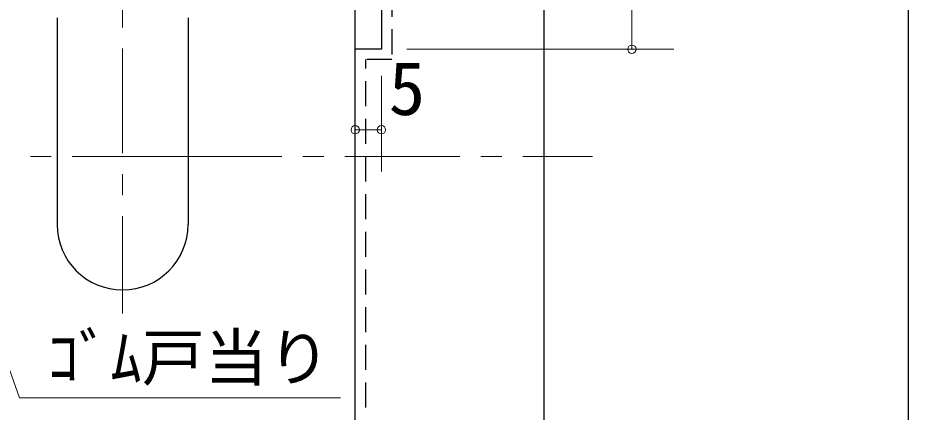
# Model space of a CAD drawing. Units: millimetres at full size; details may follow other scales. Extents: x -800 to 800, y -560 to 560.
# Drawn here: x -17.9 to 152, y -267.9 to -192.5 of the extents above; entities that cross this region are included whole.
import ezdxf
from ezdxf.enums import TextEntityAlignment as Align

# ---------------------------------------------------------------- set-up
doc = ezdxf.new("R2010")
doc.units = ezdxf.units.MM
doc.header["$LTSCALE"] = 4
doc.header["$PDMODE"] = 32
doc.header["$PDSIZE"] = 1.6
for name, pattern in [('CHAIN1', [8, 5, -1, 1, -1]), ('DASHED1', [1.8, 1.2, -0.6]), ('DOUBLE_CHAIN1', [8.8, 5, -1, 0.6, -0.6, 0.6, -1])]:
    doc.linetypes.add(name, pattern=pattern)
doc.layers.add('0-0', color=7, linetype='Continuous', lineweight=25)
doc.layers.add('2-0', color=4, linetype='Continuous', lineweight=9)
doc.styles.add('ＭＳ ゴシック', font='')
doc.styles.get('ＭＳ ゴシック').set_extended_font_data('MS Gothic')

msp = doc.modelspace()

# ---------------------------------------------------------------- linework, layer by layer
at = {"layer": '0-0'}
msp.add_line((152, -44), (152, -444), dxfattribs=at)
at = {"layer": '2-0', "linetype": 'CHAIN1'}
for p, q in [((2.052, -102.393), (2.052, -249.047)), ((12.449, -219.01), (-500.924, -219.01)), ((12.449, -219.01), (46.449, -219.01)), ((46.449, -219.01), (91.717, -219.01))]:
    msp.add_line(p, q, dxfattribs=at)
at = {"layer": '2-0', "color": 7, "lineweight": 25}
for p, q in [((82.449, -133.015), (82.449, -305.018)), ((-10.448, -192.519), (-10.448, -232.035)), ((14.552, -192.519), (14.552, -232.035)), ((46.449, -304.013), (46.449, -198.512))]:
    msp.add_line(p, q, dxfattribs=at)
at = {"layer": '2-0'}
for p, q in [((99.263, -198.52), (99.263, -153.513)), ((107.263, -198.52), (56.296, -198.52)), ((46.449, -221.914), (46.449, -203.611)), ((51.45, -221.914), (51.45, -203.611)), ((-17.595, -265.107), (-39.308, -205.894)), ((46.449, -213.914), (51.45, -213.914)), ((43.671, -265.107), (-17.595, -265.107))]:
    msp.add_line(p, q, dxfattribs=at)
at = {"layer": '2-0', "color": 7, "linetype": 'DOUBLE_CHAIN1', "lineweight": 25}
msp.add_line((46.449, -198.512), (46.449, -156.509), dxfattribs=at)
at = {"layer": '2-0', "color": 7, "linetype": 'DASHED1', "lineweight": 25}
msp.add_line((48.449, -303.01), (48.449, -200.512), dxfattribs=at)
msp.add_lwpolyline([(53.45, -151.511), (53.45, -200.512), (48.449, -200.512)], dxfattribs=at)
at = {"layer": '2-0', "color": 7, "lineweight": 25}
msp.add_lwpolyline([(51.45, -153.511), (51.45, -198.512), (46.449, -198.512)], dxfattribs=at)
msp.add_arc((2.052, -232.019), 12.5, 180, 0, dxfattribs=at)
at = {"layer": '2-0'}
for p in [(99.263, -198.52), (46.449, -213.914), (51.45, -213.914)]:
    msp.add_point(p, dxfattribs=at)

# ---------------------------------------------------------------- texts
at = {"layer": '2-0', "color": 7, "style": 'ＭＳ ゴシック'}
for s, height, p in [('5', 10.26, (52.846, -214.17)), ('ｺﾞﾑ戸当り', 8.798, (-12.283, -264.463))]:
    msp.add_text(s, height=height, dxfattribs=at).set_placement(p, align=Align.BOTTOM_LEFT)

doc.saveas('drawing.dxf')
